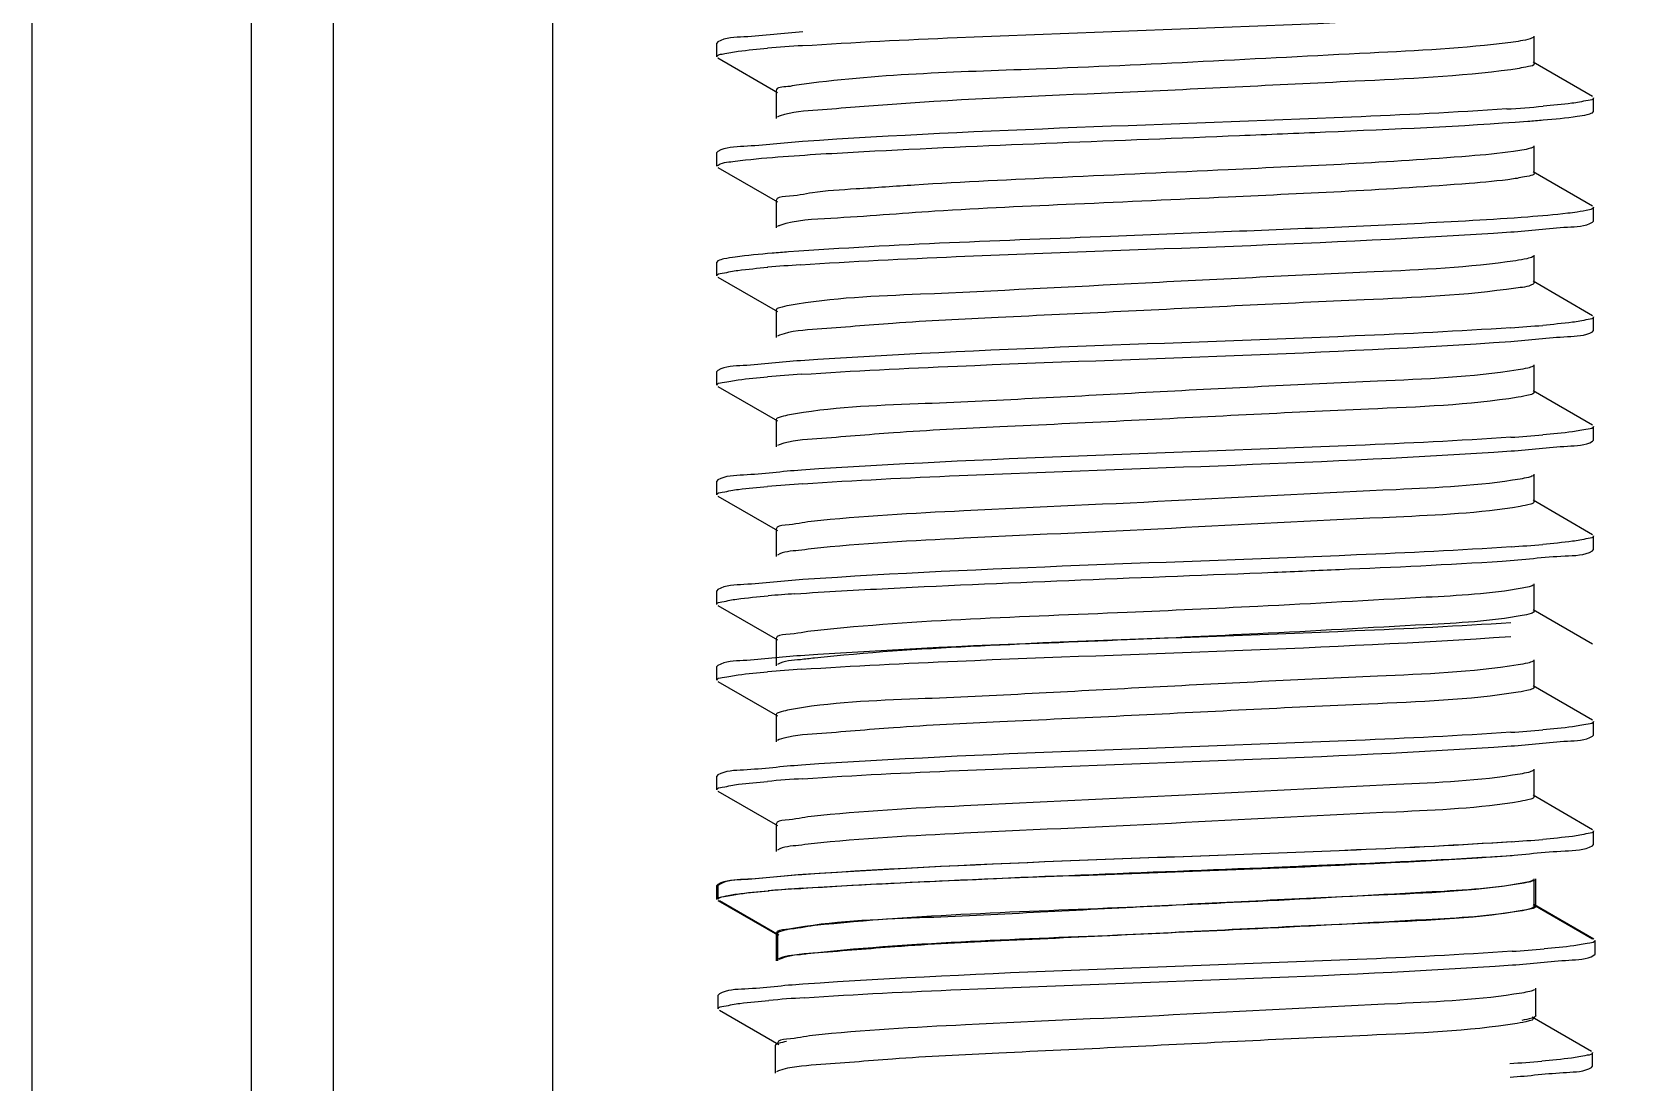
# Model space of a CAD drawing. Extents: x 27938 to 1507990, y 110129 to 923079.
# Drawn here: x 461348 to 461695.2, y 343869.9 to 344098.2 of the extents above; entities that cross this region are included whole.
import ezdxf

# ---------------------------------------------------------------- set-up
doc = ezdxf.new("R2010")
doc.units = 0
doc.header["$LTSCALE"] = 1000
doc.header["$MEASUREMENT"] = 0
doc.styles.get("Standard").update_dxf_attribs({"font": 'gbenor.shx', "bigfont": 'gbcbig.shx'})
doc.dimstyles.get("Standard").update_dxf_attribs({"dimtxt": 0.18, "dimasz": 0.18, "dimexe": 0.18, "dimexo": 0.0625, "dimgap": 0.09, "dimtad": 0, "dimtih": 1, "dimtoh": 1, "dimdec": 4, "dimzin": 0, "dimdsep": 46, "dimtxsty": 'Standard', "dimcen": 0.09, "dimadec": 0, "dimazin": 0, "dimtfac": 1, "dimtdec": 4, "dimtofl": 0, "dimtmove": 0, "dimatfit": 3, "dimfxl": 1, "dimtolj": 1, "dimtzin": 0, "dimarcsym": 0})

msp = doc.modelspace()

# ---------------------------------------------------------------- linework, layer by layer
at = {"linetype": 'Continuous'}
for p, q in [((461347.99, 346328.15), (461347.99, 341587.12)), ((461395.62, 346328.15), (461395.62, 341587.12)), ((461413.48, 346328.15), (461413.48, 341587.12)), ((461461.1, 346328.15), (461461.1, 341587.12)), ((461674.44, 344091.3), (461674.44, 344097.25)), ((461497.05, 344096.03), (461496.82, 344095.77)), ((461496.82, 344092.79), (461496.82, 344095.77)), ((461496.82, 344092.79), (461496.82, 344095.77)), ((461497.05, 344092.53), (461509.97, 344085.05)), ((461687.1, 344084.12), (461674.18, 344091.6)), ((461509.71, 344085.35), (461509.71, 344079.39)), ((461687.33, 344080.88), (461687.33, 344083.86)), ((461687.33, 344080.88), (461687.33, 344083.86)), ((461687.1, 344080.62), (461687.33, 344080.88)), ((461674.44, 344067.49), (461674.44, 344073.44)), ((461497.05, 344072.21), (461496.82, 344071.95)), ((461496.82, 344068.98), (461496.82, 344071.95)), ((461496.82, 344068.98), (461496.82, 344071.95)), ((461497.05, 344068.71), (461509.97, 344061.23)), ((461687.1, 344060.31), (461674.18, 344067.79)), ((461509.71, 344061.53), (461509.71, 344055.58)), ((461687.33, 344057.07), (461687.33, 344060.05)), ((461687.33, 344057.07), (461687.33, 344060.05)), ((461687.1, 344056.81), (461687.33, 344057.07)), ((461674.44, 344043.67), (461674.44, 344049.63)), ((461497.05, 344048.4), (461496.82, 344048.14)), ((461496.82, 344045.16), (461496.82, 344048.14)), ((461496.82, 344045.16), (461496.82, 344048.14)), ((461497.05, 344044.9), (461509.97, 344037.42)), ((461687.1, 344036.49), (461674.18, 344043.98)), ((461509.71, 344037.72), (461509.71, 344031.77)), ((461687.33, 344033.26), (461687.33, 344036.23)), ((461687.33, 344033.26), (461687.33, 344036.23)), ((461510.43, 344032.27), (461509.97, 344032.07)), ((461687.1, 344033), (461687.33, 344033.26)), ((461497.05, 344024.59), (461496.82, 344024.33)), ((461496.82, 344021.35), (461496.82, 344024.33)), ((461496.82, 344021.35), (461496.82, 344024.33)), ((461674.44, 344019.86), (461674.44, 344025.82)), ((461497.05, 344021.09), (461509.97, 344013.61)), ((461687.1, 344012.68), (461674.18, 344020.16)), ((461509.71, 344013.91), (461509.71, 344007.96)), ((461687.33, 344009.44), (461687.33, 344012.42)), ((461687.33, 344009.44), (461687.33, 344012.42)), ((461510.39, 344008.44), (461509.97, 344008.26)), ((461687.1, 344009.18), (461687.33, 344009.44)), ((461497.05, 344000.77), (461496.82, 344000.51)), ((461496.82, 343997.54), (461496.82, 344000.51)), ((461496.82, 343997.54), (461496.82, 344000.51)), ((461674.44, 343996.05), (461674.44, 344002)), ((461497.05, 343997.28), (461509.97, 343989.79)), ((461687.1, 343988.87), (461674.18, 343996.35)), ((461509.71, 343990.1), (461509.71, 343984.14)), ((461687.33, 343985.63), (461687.33, 343988.61)), ((461687.33, 343985.63), (461687.33, 343988.61)), ((461687.1, 343985.37), (461687.33, 343985.63)), ((461497.05, 343976.96), (461496.82, 343976.7)), ((461496.82, 343973.72), (461496.82, 343976.7)), ((461496.82, 343973.72), (461496.82, 343976.7)), ((461674.44, 343972.24), (461674.44, 343978.19)), ((461497.05, 343973.46), (461509.97, 343965.98)), ((461687.1, 343965.06), (461674.18, 343972.54)), ((461509.71, 343966.28), (461509.71, 343960.33)), ((461674.44, 343955.73), (461674.44, 343961.68)), ((461497.05, 343960.45), (461496.82, 343960.19)), ((461496.82, 343957.22), (461496.82, 343960.19)), ((461496.82, 343957.22), (461496.82, 343960.19)), ((461497.05, 343956.95), (461509.97, 343949.47)), ((461687.1, 343948.55), (461674.18, 343956.03)), ((461509.71, 343949.77), (461509.71, 343943.82)), ((461687.33, 343945.31), (461687.33, 343948.29)), ((461687.33, 343945.31), (461687.33, 343948.29)), ((461510.39, 343944.31), (461509.97, 343944.12)), ((461687.1, 343945.05), (461687.33, 343945.31)), ((461674.44, 343931.91), (461674.44, 343937.87)), ((461497.05, 343936.64), (461496.82, 343936.38)), ((461496.82, 343933.4), (461496.82, 343936.38)), ((461496.82, 343933.4), (461496.82, 343936.38)), ((461497.05, 343933.14), (461509.97, 343925.66)), ((461687.1, 343924.73), (461674.18, 343932.22)), ((461509.71, 343925.96), (461509.71, 343920.01)), ((461687.33, 343921.5), (461687.33, 343924.47)), ((461687.33, 343921.5), (461687.33, 343924.47)), ((461687.1, 343921.24), (461687.33, 343921.5)), ((461674.44, 343908.1), (461674.44, 343914.06)), ((461674.75, 343908.11), (461674.75, 343914.06)), ((461497.05, 343912.83), (461496.82, 343912.57)), ((461496.82, 343909.59), (461496.82, 343912.57)), ((461496.82, 343909.59), (461496.82, 343912.57)), ((461497.36, 343912.83), (461497.13, 343912.57)), ((461497.13, 343909.6), (461497.13, 343912.57)), ((461497.13, 343909.6), (461497.13, 343912.57)), ((461497.05, 343909.33), (461509.97, 343901.85)), ((461497.36, 343909.34), (461510.28, 343901.85)), ((461687.1, 343900.92), (461674.18, 343908.4)), ((461687.41, 343900.93), (461674.49, 343908.41)), ((461509.71, 343902.15), (461509.71, 343896.2)), ((461510.02, 343902.15), (461510.02, 343896.2)), ((461687.64, 343897.69), (461687.64, 343900.67)), ((461687.64, 343897.69), (461687.64, 343900.67)), ((461510.7, 343896.69), (461510.28, 343896.5)), ((461687.41, 343897.43), (461687.64, 343897.69)), ((461497.36, 343889.02), (461497.13, 343888.76)), ((461497.13, 343885.78), (461497.13, 343888.76)), ((461497.13, 343885.78), (461497.13, 343888.76)), ((461674.75, 343884.3), (461674.75, 343890.25)), ((461497.36, 343885.52), (461510.28, 343878.04)), ((461686.9, 343876.53), (461673.97, 343884.01)), ((461509.51, 343877.76), (461509.51, 343871.8)), ((461687.12, 343873.29), (461687.12, 343876.27)), ((461687.12, 343873.29), (461687.12, 343876.27)), ((461510.18, 343872.29), (461509.77, 343872.11)), ((461686.9, 343873.03), (461687.12, 343873.29))]:
    msp.add_line(p, q, dxfattribs=at)
for centre, radius, start, end in [((461542.94, 343676.96), 419.14, 93.7658, 94.8061), ((461640.84, 344504.35), 423.82, 273.7363, 274.8052), ((461542.36, 343636.57), 411.89, 93.8141, 94.8058), ((461641.93, 344443.04), 410.09, 273.8288, 274.8033), ((461542.68, 343608.81), 415.84, 93.7876, 94.8061), ((461641.94, 344419.1), 409.97, 273.8296, 274.8033), ((461543.08, 343579.86), 420.99, 93.7545, 94.8055), ((461642.02, 344394.33), 409.01, 273.8359, 274.8035), ((461540.81, 343584.5), 392.45, 93.9506, 94.8036), ((461542.68, 343544.68), 415.84, 93.7876, 94.8061), ((461641.94, 344354.97), 409.97, 273.8296, 274.8033), ((461543.08, 343515.73), 420.99, 93.7545, 94.8055), ((461642.02, 344330.2), 409.01, 273.8359, 274.8035), ((461540.81, 343520.37), 392.45, 93.9506, 94.8036), ((461542.99, 343497.06), 415.84, 93.7876, 94.8061), ((461642.25, 344307.35), 409.97, 273.8296, 274.8033), ((461543.39, 343468.11), 420.99, 93.7545, 94.8055), ((461641.74, 344282.95), 409.97, 273.8296, 274.8033)]:
    msp.add_arc(centre, radius, start, end, dxfattribs=at)
for points, knots in [([(461515.41, 344095.2), (461526.61, 344095.95), (461577.62, 344098.4), (461628.7, 344099.62), (461668.46, 344102.27)], [0, 0, 0, 0, 0.219727, 1, 1, 1, 1]), ([(461515.53, 344098.18), (461511.25, 344097.89), (461505.25, 344097.06), (461498.71, 344096.98), (461497.05, 344096.03)], [0, 0, 0, 0, 0.691048, 1, 1, 1, 1]), ([(461496.82, 344092.79), (461496.82, 344093.23), (461499.14, 344093.51), (461500.31, 344093.83), (461501.48, 344093.98)], [0, 0, 0, 0, 0.27128, 1, 1, 1, 1]), ([(461669.35, 344095.91), (461659.21, 344094.57), (461624.75, 344092.97), (461573.09, 344089.99), (461531.36, 344089.05), (461514.14, 344086.59)], [0, 0, 0, 0, 0.197296, 0.66439, 1, 1, 1, 1]), ([(461674.18, 344096.95), (461673.98, 344096.84), (461672.4, 344096.3), (461670.75, 344096.1), (461669.35, 344095.91)], [0, 0, 0, 0, 0.139781, 1, 1, 1, 1]), ([(461674.44, 344091.3), (461674.44, 344090.82), (461671.91, 344090.48), (461670.62, 344090.13), (461669.35, 344089.96)], [0, 0, 0, 0, 0.272864, 1, 1, 1, 1]), ([(461669.35, 344089.96), (461658.14, 344088.47), (461629.4, 344087.23), (461584.63, 344084.87), (461545.58, 344083.42), (461521.42, 344081.35), (461513.17, 344080.79), (461510.54, 344079.93)], [0, 0, 0, 0, 0.213061, 0.541106, 0.846102, 0.947882, 1, 1, 1, 1]), ([(461514.14, 344086.59), (461513.49, 344086.5), (461512.25, 344086.15), (461509.71, 344086.24), (461509.71, 344085.35)], [0, 0, 0, 0, 0.421903, 1, 1, 1, 1]), ([(461687.33, 344083.86), (461687.33, 344083.42), (461684.97, 344083.14), (461683.79, 344082.81), (461682.61, 344082.66)], [0, 0, 0, 0, 0.271064, 1, 1, 1, 1]), ([(461510.54, 344079.93), (461510.43, 344079.9), (461510.24, 344079.83), (461510.05, 344079.74), (461509.98, 344079.7)], [0, 0, 0, 0, 0.559243, 1, 1, 1, 1]), ([(461668.46, 344081.43), (461657.22, 344080.68), (461606.2, 344078.24), (461555.12, 344077.02), (461515.41, 344074.36)], [0, 0, 0, 0, 0.220644, 1, 1, 1, 1]), ([(461673.05, 344078.78), (461674.16, 344078.86), (461677.74, 344079.15), (461681.33, 344079.48), (461683.78, 344079.85)], [0, 0, 0, 0, 0.308788, 1, 1, 1, 1]), ([(461683.78, 344079.85), (461684.5, 344079.95), (461685.61, 344080.15), (461686.74, 344080.42), (461687.1, 344080.62)], [0, 0, 0, 0, 0.639507, 1, 1, 1, 1]), ([(461610.4, 344075.66), (461616.63, 344075.92), (461637.52, 344076.8), (461658.42, 344077.68), (461673.05, 344078.78)], [0, 0, 0, 0, 0.298277, 1, 1, 1, 1]), ([(461515.41, 344074.36), (461511.16, 344074.08), (461505.2, 344073.25), (461498.7, 344073.16), (461497.05, 344072.21)], [0, 0, 0, 0, 0.690938, 1, 1, 1, 1]), ([(461512.42, 344071.18), (461518.65, 344071.63), (461551.29, 344073.45), (461583.97, 344074.59), (461610.4, 344075.66)], [0, 0, 0, 0, 0.190978, 1, 1, 1, 1]), ([(461674.18, 344073.14), (461673.99, 344073.03), (461672.6, 344072.54), (461671.14, 344072.35), (461669.9, 344072.18)], [0, 0, 0, 0, 0.143278, 1, 1, 1, 1]), ([(461496.82, 344068.98), (461496.82, 344069.1), (461498.24, 344069.99), (461499.54, 344069.9), (461500.79, 344070.07)], [0, 0, 0, 0, 0.088833, 1, 1, 1, 1]), ([(461500.79, 344070.07), (461501.53, 344070.18), (461505.4, 344070.64), (461509.28, 344070.95), (461512.42, 344071.18)], [0, 0, 0, 0, 0.191282, 1, 1, 1, 1]), ([(461669.9, 344072.18), (461666.72, 344071.73), (461646.08, 344069.91), (461625.39, 344069.04), (461607.92, 344068.22)], [0, 0, 0, 0, 0.155236, 1, 1, 1, 1]), ([(461607.92, 344068.22), (461595.91, 344067.66), (461573.25, 344066.61), (461546.07, 344065.36), (461528.33, 344064.09), (461518.32, 344063.53), (461513.71, 344062.42), (461509.71, 344062.26), (461509.71, 344061.53)], [0, 0, 0, 0, 0.365862, 0.692448, 0.821022, 0.917724, 0.97803, 1, 1, 1, 1]), ([(461669.9, 344066.22), (461666.72, 344065.78), (461646.08, 344063.96), (461625.39, 344063.09), (461607.92, 344062.27)], [0, 0, 0, 0, 0.155236, 1, 1, 1, 1]), ([(461674.44, 344067.49), (461674.44, 344067.05), (461672.21, 344066.69), (461671.04, 344066.38), (461669.9, 344066.22)], [0, 0, 0, 0, 0.274842, 1, 1, 1, 1]), ([(461607.92, 344062.27), (461596.82, 344061.75), (461575.6, 344060.74), (461546.74, 344059.54), (461525.5, 344057.74), (461514.02, 344057.29), (461510.48, 344056.1)], [0, 0, 0, 0, 0.341185, 0.653122, 0.885228, 1, 1, 1, 1]), ([(461683.78, 344059.01), (461683.11, 344058.91), (461679.54, 344058.46), (461675.96, 344058.16), (461673.05, 344057.94)], [0, 0, 0, 0, 0.190097, 1, 1, 1, 1]), ([(461687.33, 344060.05), (461687.33, 344059.7), (461685.6, 344059.37), (461684.67, 344059.14), (461683.78, 344059.01)], [0, 0, 0, 0, 0.27614, 1, 1, 1, 1]), ([(461510.48, 344056.1), (461510.39, 344056.07), (461510.21, 344056), (461510.05, 344055.92), (461509.97, 344055.88)], [0, 0, 0, 0, 0.555338, 1, 1, 1, 1]), ([(461673.05, 344057.94), (461669.07, 344057.64), (461648.2, 344056.35), (461627.3, 344055.51), (461610.4, 344054.83)], [0, 0, 0, 0, 0.190944, 1, 1, 1, 1]), ([(461669.32, 344054.7), (461673.43, 344054.98), (461679.2, 344055.78), (461685.49, 344055.89), (461687.1, 344056.81)], [0, 0, 0, 0, 0.690319, 1, 1, 1, 1]), ([(461610.4, 344054.83), (461601.04, 344054.45), (461568.38, 344053.12), (461535.69, 344052.03), (461512.42, 344050.34)], [0, 0, 0, 0, 0.286355, 1, 1, 1, 1]), ([(461514.96, 344047.54), (461526.25, 344048.31), (461577.7, 344050.78), (461629.21, 344051.97), (461669.32, 344054.7)], [0, 0, 0, 0, 0.219568, 1, 1, 1, 1]), ([(461500.79, 344049.24), (461499.98, 344049.12), (461498.73, 344048.91), (461497.45, 344048.63), (461497.05, 344048.4)], [0, 0, 0, 0, 0.644209, 1, 1, 1, 1]), ([(461512.42, 344050.34), (461511.23, 344050.25), (461507.34, 344049.95), (461503.46, 344049.61), (461500.79, 344049.24)], [0, 0, 0, 0, 0.307497, 1, 1, 1, 1]), ([(461674.17, 344049.33), (461673.77, 344049.09), (461672.5, 344048.79), (461671.24, 344048.56), (461670.43, 344048.44)], [0, 0, 0, 0, 0.361658, 1, 1, 1, 1]), ([(461496.82, 344045.16), (461496.82, 344045.59), (461499.1, 344045.88), (461500.25, 344046.19), (461501.4, 344046.34)], [0, 0, 0, 0, 0.271559, 1, 1, 1, 1]), ([(461670.43, 344048.44), (461660.25, 344046.92), (461633.32, 344045.76), (461590.2, 344043.63), (461547.86, 344041.32), (461521.91, 344040.39), (461512.51, 344038.71)], [0, 0, 0, 0, 0.195167, 0.509727, 0.818873, 1, 1, 1, 1]), ([(461670.43, 344042.49), (461659.52, 344040.86), (461630.82, 344039.72), (461593.33, 344037.77), (461559.21, 344036.17), (461537.15, 344035.11), (461521.41, 344033.69), (461513.04, 344033.18), (461510.43, 344032.27)], [0, 0, 0, 0, 0.206258, 0.536041, 0.702749, 0.845523, 0.948379, 1, 1, 1, 1]), ([(461674.44, 344043.67), (461674.44, 344043.54), (461673.06, 344042.59), (461671.7, 344042.68), (461670.43, 344042.49)], [0, 0, 0, 0, 0.092026, 1, 1, 1, 1]), ([(461512.51, 344038.71), (461511.8, 344038.59), (461511.02, 344038.4), (461509.71, 344038.01), (461509.71, 344037.72)], [0, 0, 0, 0, 0.714515, 1, 1, 1, 1]), ([(461687.33, 344036.23), (461687.33, 344035.8), (461685.04, 344035.51), (461683.88, 344035.2), (461682.72, 344035.05)], [0, 0, 0, 0, 0.271489, 1, 1, 1, 1]), ([(461669.32, 344033.86), (461658.06, 344033.1), (461606.61, 344030.62), (461555.09, 344029.42), (461514.96, 344026.7)], [0, 0, 0, 0, 0.219101, 1, 1, 1, 1]), ([(461669.33, 344030.89), (461673.44, 344031.17), (461679.21, 344031.97), (461685.49, 344032.07), (461687.1, 344033)], [0, 0, 0, 0, 0.690311, 1, 1, 1, 1]), ([(461515.21, 344023.74), (461526.5, 344024.51), (461577.88, 344026.97), (461629.31, 344028.17), (461669.33, 344030.89)], [0, 0, 0, 0, 0.220145, 1, 1, 1, 1]), ([(461514.96, 344026.7), (461510.82, 344026.42), (461505, 344025.62), (461498.67, 344025.52), (461497.05, 344024.59)], [0, 0, 0, 0, 0.690488, 1, 1, 1, 1]), ([(461670.92, 344024.7), (461660.83, 344023.1), (461633.75, 344022.01), (461590.29, 344019.83), (461547.61, 344017.44), (461521.47, 344016.61), (461512.14, 344014.83)], [0, 0, 0, 0, 0.192752, 0.509476, 0.820909, 1, 1, 1, 1]), ([(461674.17, 344025.51), (461673.82, 344025.31), (461672.71, 344025.02), (461671.62, 344024.82), (461670.92, 344024.7)], [0, 0, 0, 0, 0.367273, 1, 1, 1, 1]), ([(461496.82, 344021.35), (461496.82, 344021.79), (461499.12, 344022.07), (461500.28, 344022.39), (461501.44, 344022.54)], [0, 0, 0, 0, 0.271407, 1, 1, 1, 1]), ([(461670.92, 344018.75), (461660.19, 344017.04), (461631.52, 344015.99), (461594, 344013.99), (461559.59, 344012.37), (461537.29, 344011.31), (461521.43, 344009.87), (461512.99, 344009.37), (461510.39, 344008.44)], [0, 0, 0, 0, 0.202669, 0.533226, 0.70113, 0.845024, 0.948509, 1, 1, 1, 1]), ([(461674.44, 344019.86), (461674.43, 344019.51), (461672.76, 344019.12), (461671.81, 344018.89), (461670.92, 344018.75)], [0, 0, 0, 0, 0.280154, 1, 1, 1, 1]), ([(461512.14, 344014.83), (461511.53, 344014.71), (461510.83, 344014.55), (461509.71, 344014.16), (461509.71, 344013.91)], [0, 0, 0, 0, 0.71086, 1, 1, 1, 1]), ([(461687.33, 344012.42), (461687.33, 344011.99), (461685.04, 344011.7), (461683.88, 344011.39), (461682.72, 344011.24)], [0, 0, 0, 0, 0.271495, 1, 1, 1, 1]), ([(461669.33, 344010.05), (461658.1, 344009.29), (461606.72, 344006.81), (461555.29, 344005.61), (461515.21, 344002.91)], [0, 0, 0, 0, 0.21884, 1, 1, 1, 1]), ([(461515.52, 343999.95), (461526.83, 344000.71), (461578.12, 344003.17), (461629.47, 344004.36), (461669.38, 344007.08)], [0, 0, 0, 0, 0.220917, 1, 1, 1, 1]), ([(461669.38, 344007.08), (461673.48, 344007.36), (461679.23, 344008.15), (461685.5, 344008.26), (461687.1, 344009.18)], [0, 0, 0, 0, 0.690253, 1, 1, 1, 1]), ([(461515.21, 344002.91), (461511, 344002.62), (461505.11, 344001.81), (461498.69, 344001.71), (461497.05, 344000.77)], [0, 0, 0, 0, 0.690736, 1, 1, 1, 1]), ([(461671.39, 344000.97), (461662.49, 343999.45), (461638.13, 343998.45), (461597.88, 343996.24), (461555.48, 343994.32), (461528.34, 343992.95), (461517.31, 343991.74)], [0, 0, 0, 0, 0.175288, 0.472203, 0.784406, 1, 1, 1, 1]), ([(461674.17, 344001.7), (461673.86, 344001.52), (461672.92, 344001.26), (461671.98, 344001.07), (461671.39, 344000.97)], [0, 0, 0, 0, 0.373528, 1, 1, 1, 1]), ([(461496.82, 343997.54), (461496.82, 343997.98), (461499.16, 343998.26), (461500.33, 343998.58), (461501.51, 343998.73)], [0, 0, 0, 0, 0.271179, 1, 1, 1, 1]), ([(461671.39, 343995.01), (461662.49, 343993.5), (461638.13, 343992.49), (461597.88, 343990.29), (461555.48, 343988.37), (461528.34, 343986.99), (461517.31, 343985.78)], [0, 0, 0, 0, 0.175288, 0.472203, 0.784406, 1, 1, 1, 1]), ([(461674.44, 343996.05), (461674.43, 343995.74), (461673, 343995.34), (461672.15, 343995.15), (461671.39, 343995.01)], [0, 0, 0, 0, 0.283524, 1, 1, 1, 1]), ([(461517.31, 343991.74), (461515.41, 343991.53), (461513.59, 343990.97), (461509.71, 343990.79), (461509.71, 343990.1)], [0, 0, 0, 0, 0.732764, 1, 1, 1, 1]), ([(461669.38, 343986.24), (461658.2, 343985.48), (461606.91, 343983.01), (461555.56, 343981.79), (461515.52, 343979.12)], [0, 0, 0, 0, 0.218398, 1, 1, 1, 1]), ([(461687.33, 343988.61), (461687.33, 343988.18), (461685.05, 343987.89), (461683.89, 343987.58), (461682.74, 343987.43)], [0, 0, 0, 0, 0.27155, 1, 1, 1, 1]), ([(461517.31, 343985.78), (461516.39, 343985.68), (461513.96, 343985.32), (461511.33, 343985.23), (461509.97, 343984.44)], [0, 0, 0, 0, 0.371684, 1, 1, 1, 1]), ([(461617.85, 343980.72), (461622.6, 343980.91), (461639.15, 343981.62), (461655.7, 343982.37), (461667.49, 343983.14)], [0, 0, 0, 0, 0.286991, 1, 1, 1, 1]), ([(461667.49, 343983.14), (461672.04, 343983.44), (461678.39, 343984.32), (461685.34, 343984.36), (461687.1, 343985.37)], [0, 0, 0, 0, 0.692027, 1, 1, 1, 1]), ([(461515.52, 343979.12), (461511.24, 343978.83), (461505.25, 343978), (461498.71, 343977.92), (461497.05, 343976.96)], [0, 0, 0, 0, 0.691038, 1, 1, 1, 1]), ([(461513.78, 343976.02), (461520.52, 343976.49), (461555.2, 343978.36), (461589.91, 343979.56), (461617.85, 343980.72)], [0, 0, 0, 0, 0.194747, 1, 1, 1, 1]), ([(461671.82, 343977.23), (461664.94, 343975.97), (461645.68, 343975.03), (461626.55, 343973.86), (461614.36, 343973.27)], [0, 0, 0, 0, 0.364269, 1, 1, 1, 1]), ([(461674.17, 343977.89), (461673.91, 343977.73), (461673.11, 343977.49), (461672.31, 343977.32), (461671.82, 343977.23)], [0, 0, 0, 0, 0.380472, 1, 1, 1, 1]), ([(461496.82, 343973.72), (461496.82, 343974.13), (461498.96, 343974.43), (461500.06, 343974.73), (461501.15, 343974.87)], [0, 0, 0, 0, 0.272497, 1, 1, 1, 1]), ([(461614.36, 343973.27), (461604.9, 343972.82), (461572.79, 343971.25), (461540.59, 343970.37), (461518.02, 343968)], [0, 0, 0, 0, 0.294359, 1, 1, 1, 1]), ([(461674.44, 343972.24), (461674.43, 343971.96), (461673.23, 343971.57), (461672.48, 343971.4), (461671.82, 343971.28)], [0, 0, 0, 0, 0.287487, 1, 1, 1, 1]), ([(461669.32, 343969.73), (461658.06, 343968.96), (461606.61, 343966.49), (461555.09, 343965.29), (461514.96, 343962.57)], [0, 0, 0, 0, 0.219101, 1, 1, 1, 1]), ([(461671.82, 343971.28), (461664.94, 343970.01), (461645.68, 343969.08), (461626.55, 343967.9), (461614.36, 343967.32)], [0, 0, 0, 0, 0.364269, 1, 1, 1, 1]), ([(461518.02, 343968), (461515.95, 343967.78), (461513.98, 343967.16), (461509.71, 343967.04), (461509.72, 343966.28)], [0, 0, 0, 0, 0.733679, 1, 1, 1, 1]), ([(461515.21, 343959.61), (461526.5, 343960.37), (461577.88, 343962.84), (461629.31, 343964.03), (461669.33, 343966.75)], [0, 0, 0, 0, 0.220145, 1, 1, 1, 1]), ([(461614.36, 343967.32), (461604.9, 343966.87), (461572.79, 343965.29), (461540.59, 343964.42), (461518.02, 343962.05)], [0, 0, 0, 0, 0.294359, 1, 1, 1, 1]), ([(461514.96, 343962.57), (461510.82, 343962.29), (461505, 343961.48), (461498.67, 343961.38), (461497.05, 343960.45)], [0, 0, 0, 0, 0.690488, 1, 1, 1, 1]), ([(461518.02, 343962.05), (461517.01, 343961.94), (461514.34, 343961.55), (461511.45, 343961.49), (461509.97, 343960.63)], [0, 0, 0, 0, 0.373733, 1, 1, 1, 1]), ([(461496.82, 343957.22), (461496.82, 343957.65), (461499.12, 343957.94), (461500.28, 343958.25), (461501.44, 343958.4)], [0, 0, 0, 0, 0.271407, 1, 1, 1, 1]), ([(461670.92, 343960.57), (461660.83, 343958.96), (461633.75, 343957.87), (461590.29, 343955.7), (461547.61, 343953.3), (461521.47, 343952.48), (461512.14, 343950.7)], [0, 0, 0, 0, 0.192752, 0.509476, 0.820909, 1, 1, 1, 1]), ([(461674.17, 343961.38), (461673.82, 343961.17), (461672.71, 343960.89), (461671.62, 343960.68), (461670.92, 343960.57)], [0, 0, 0, 0, 0.367273, 1, 1, 1, 1]), ([(461674.44, 343955.73), (461674.43, 343955.38), (461672.76, 343954.99), (461671.81, 343954.76), (461670.92, 343954.62)], [0, 0, 0, 0, 0.280154, 1, 1, 1, 1]), ([(461670.92, 343954.62), (461660.19, 343952.91), (461631.52, 343951.85), (461594, 343949.85), (461559.59, 343948.24), (461537.29, 343947.18), (461521.43, 343945.73), (461512.99, 343945.24), (461510.39, 343944.31)], [0, 0, 0, 0, 0.202669, 0.533226, 0.70113, 0.845024, 0.948509, 1, 1, 1, 1]), ([(461512.14, 343950.7), (461511.53, 343950.58), (461510.83, 343950.42), (461509.71, 343950.03), (461509.71, 343949.77)], [0, 0, 0, 0, 0.71086, 1, 1, 1, 1]), ([(461687.33, 343948.29), (461687.33, 343947.85), (461685.04, 343947.57), (461683.88, 343947.25), (461682.72, 343947.1)], [0, 0, 0, 0, 0.271495, 1, 1, 1, 1]), ([(461669.33, 343945.92), (461658.1, 343945.15), (461606.72, 343942.68), (461555.29, 343941.47), (461515.21, 343938.77)], [0, 0, 0, 0, 0.21884, 1, 1, 1, 1]), ([(461669.38, 343942.94), (461673.48, 343943.22), (461679.23, 343944.02), (461685.5, 343944.13), (461687.1, 343945.05)], [0, 0, 0, 0, 0.690253, 1, 1, 1, 1]), ([(461515.52, 343935.82), (461526.83, 343936.57), (461578.12, 343939.04), (461629.47, 343940.23), (461669.38, 343942.94)], [0, 0, 0, 0, 0.220917, 1, 1, 1, 1]), ([(461515.21, 343938.77), (461511, 343938.49), (461505.11, 343937.67), (461498.69, 343937.58), (461497.05, 343936.64)], [0, 0, 0, 0, 0.690736, 1, 1, 1, 1]), ([(461674.17, 343937.57), (461673.86, 343937.39), (461672.92, 343937.12), (461671.98, 343936.93), (461671.39, 343936.83)], [0, 0, 0, 0, 0.373528, 1, 1, 1, 1]), ([(461496.82, 343933.4), (461496.82, 343933.84), (461499.16, 343934.12), (461500.33, 343934.45), (461501.51, 343934.6)], [0, 0, 0, 0, 0.271179, 1, 1, 1, 1]), ([(461671.39, 343936.83), (461662.49, 343935.32), (461638.13, 343934.31), (461597.88, 343932.1), (461555.48, 343930.19), (461528.34, 343928.81), (461517.31, 343927.6)], [0, 0, 0, 0, 0.175288, 0.472203, 0.784406, 1, 1, 1, 1]), ([(461671.39, 343930.88), (461662.49, 343929.36), (461638.13, 343928.36), (461597.88, 343926.15), (461555.48, 343924.23), (461528.34, 343922.86), (461517.31, 343921.65)], [0, 0, 0, 0, 0.175288, 0.472203, 0.784406, 1, 1, 1, 1]), ([(461674.44, 343931.91), (461674.43, 343931.61), (461673, 343931.21), (461672.15, 343931.01), (461671.39, 343930.88)], [0, 0, 0, 0, 0.283524, 1, 1, 1, 1]), ([(461517.31, 343927.6), (461515.41, 343927.39), (461513.59, 343926.84), (461509.71, 343926.66), (461509.71, 343925.96)], [0, 0, 0, 0, 0.732764, 1, 1, 1, 1]), ([(461687.33, 343924.47), (461687.33, 343924.04), (461685.05, 343923.76), (461683.89, 343923.44), (461682.74, 343923.29)], [0, 0, 0, 0, 0.27155, 1, 1, 1, 1]), ([(461517.31, 343921.65), (461516.39, 343921.55), (461513.96, 343921.18), (461511.33, 343921.09), (461509.97, 343920.31)], [0, 0, 0, 0, 0.371684, 1, 1, 1, 1]), ([(461669.63, 343922.11), (461658.37, 343921.34), (461606.92, 343918.87), (461555.4, 343917.67), (461515.27, 343914.95)], [0, 0, 0, 0, 0.219101, 1, 1, 1, 1]), ([(461669.38, 343922.11), (461658.2, 343921.35), (461606.91, 343918.87), (461555.56, 343917.66), (461515.52, 343914.98)], [0, 0, 0, 0, 0.218398, 1, 1, 1, 1]), ([(461667.49, 343919.01), (461672.04, 343919.3), (461678.39, 343920.18), (461685.34, 343920.23), (461687.1, 343921.24)], [0, 0, 0, 0, 0.692027, 1, 1, 1, 1]), ([(461513.78, 343911.89), (461520.52, 343912.36), (461555.2, 343914.23), (461589.91, 343915.43), (461617.85, 343916.58)], [0, 0, 0, 0, 0.194747, 1, 1, 1, 1]), ([(461515.52, 343911.99), (461526.81, 343912.75), (461578.19, 343915.22), (461629.62, 343916.41), (461669.64, 343919.13)], [0, 0, 0, 0, 0.220145, 1, 1, 1, 1]), ([(461617.85, 343916.58), (461622.6, 343916.78), (461639.15, 343917.48), (461655.7, 343918.24), (461667.49, 343919.01)], [0, 0, 0, 0, 0.286991, 1, 1, 1, 1]), ([(461515.52, 343914.98), (461511.24, 343914.7), (461505.25, 343913.87), (461498.71, 343913.78), (461497.05, 343912.83)], [0, 0, 0, 0, 0.691038, 1, 1, 1, 1]), ([(461515.27, 343914.95), (461511.13, 343914.67), (461505.31, 343913.86), (461498.98, 343913.76), (461497.36, 343912.83)], [0, 0, 0, 0, 0.690488, 1, 1, 1, 1]), ([(461671.82, 343913.1), (461664.94, 343911.83), (461645.68, 343910.9), (461626.55, 343909.72), (461614.36, 343909.14)], [0, 0, 0, 0, 0.364269, 1, 1, 1, 1]), ([(461674.48, 343913.76), (461674.13, 343913.55), (461673.02, 343913.27), (461671.93, 343913.06), (461671.23, 343912.95)], [0, 0, 0, 0, 0.367273, 1, 1, 1, 1]), ([(461674.17, 343913.75), (461673.91, 343913.6), (461673.11, 343913.36), (461672.31, 343913.19), (461671.82, 343913.1)], [0, 0, 0, 0, 0.380472, 1, 1, 1, 1]), ([(461496.82, 343909.59), (461496.82, 343910), (461498.96, 343910.3), (461500.06, 343910.59), (461501.15, 343910.74)], [0, 0, 0, 0, 0.272497, 1, 1, 1, 1]), ([(461497.13, 343909.6), (461497.13, 343910.03), (461499.43, 343910.32), (461500.59, 343910.63), (461501.75, 343910.78)], [0, 0, 0, 0, 0.271407, 1, 1, 1, 1]), ([(461671.23, 343912.95), (461661.14, 343911.34), (461634.06, 343910.25), (461590.6, 343908.08), (461547.92, 343905.68), (461521.78, 343904.86), (461512.45, 343903.08)], [0, 0, 0, 0, 0.192752, 0.509476, 0.820909, 1, 1, 1, 1]), ([(461671.23, 343907), (461660.5, 343905.29), (461631.83, 343904.24), (461594.31, 343902.23), (461559.9, 343900.62), (461537.6, 343899.56), (461521.74, 343898.11), (461513.3, 343897.62), (461510.7, 343896.69)], [0, 0, 0, 0, 0.202669, 0.533226, 0.70113, 0.845024, 0.948509, 1, 1, 1, 1]), ([(461614.36, 343909.14), (461604.9, 343908.69), (461572.79, 343907.11), (461540.59, 343906.24), (461518.02, 343903.87)], [0, 0, 0, 0, 0.294359, 1, 1, 1, 1]), ([(461671.82, 343907.14), (461664.94, 343905.88), (461645.68, 343904.94), (461626.55, 343903.77), (461614.36, 343903.19)], [0, 0, 0, 0, 0.364269, 1, 1, 1, 1]), ([(461674.75, 343908.11), (461674.74, 343907.76), (461673.07, 343907.37), (461672.12, 343907.14), (461671.23, 343907)], [0, 0, 0, 0, 0.280154, 1, 1, 1, 1]), ([(461674.44, 343908.1), (461674.43, 343907.83), (461673.23, 343907.44), (461672.48, 343907.26), (461671.82, 343907.14)], [0, 0, 0, 0, 0.287487, 1, 1, 1, 1]), ([(461518.02, 343903.87), (461515.95, 343903.65), (461513.98, 343903.03), (461509.71, 343902.91), (461509.72, 343902.15)], [0, 0, 0, 0, 0.733679, 1, 1, 1, 1]), ([(461512.45, 343903.08), (461511.84, 343902.96), (461511.14, 343902.8), (461510.02, 343902.41), (461510.02, 343902.15)], [0, 0, 0, 0, 0.71086, 1, 1, 1, 1]), ([(461614.36, 343903.19), (461604.9, 343902.74), (461572.79, 343901.16), (461540.59, 343900.29), (461518.02, 343897.91)], [0, 0, 0, 0, 0.294359, 1, 1, 1, 1]), ([(461687.64, 343900.67), (461687.64, 343900.23), (461685.35, 343899.95), (461684.19, 343899.63), (461683.03, 343899.48)], [0, 0, 0, 0, 0.271495, 1, 1, 1, 1]), ([(461518.02, 343897.91), (461517.01, 343897.81), (461514.34, 343897.41), (461511.45, 343897.35), (461509.97, 343896.5)], [0, 0, 0, 0, 0.373733, 1, 1, 1, 1]), ([(461669.64, 343898.3), (461658.41, 343897.53), (461607.03, 343895.06), (461555.6, 343893.85), (461515.52, 343891.15)], [0, 0, 0, 0, 0.21884, 1, 1, 1, 1]), ([(461669.69, 343895.33), (461673.79, 343895.6), (461679.54, 343896.4), (461685.81, 343896.51), (461687.41, 343897.43)], [0, 0, 0, 0, 0.690253, 1, 1, 1, 1]), ([(461515.83, 343888.2), (461527.14, 343888.96), (461578.43, 343891.42), (461629.78, 343892.61), (461669.69, 343895.33)], [0, 0, 0, 0, 0.220917, 1, 1, 1, 1]), ([(461515.52, 343891.15), (461511.31, 343890.87), (461505.42, 343890.05), (461499, 343889.96), (461497.36, 343889.02)], [0, 0, 0, 0, 0.690736, 1, 1, 1, 1]), ([(461671.7, 343889.21), (461662.8, 343887.7), (461638.44, 343886.69), (461598.19, 343884.48), (461555.79, 343882.57), (461528.65, 343881.19), (461517.62, 343879.98)], [0, 0, 0, 0, 0.175288, 0.472203, 0.784406, 1, 1, 1, 1]), ([(461674.48, 343889.95), (461674.17, 343889.77), (461673.23, 343889.5), (461672.29, 343889.31), (461671.7, 343889.21)], [0, 0, 0, 0, 0.373528, 1, 1, 1, 1]), ([(461497.13, 343885.78), (461497.13, 343886.22), (461499.47, 343886.5), (461500.64, 343886.83), (461501.82, 343886.98)], [0, 0, 0, 0, 0.271179, 1, 1, 1, 1]), ([(461670.72, 343882.6), (461659.98, 343880.89), (461631.31, 343879.84), (461593.79, 343877.83), (461559.39, 343876.22), (461537.09, 343875.16), (461521.23, 343873.71), (461512.78, 343873.22), (461510.18, 343872.29)], [0, 0, 0, 0, 0.202669, 0.533226, 0.70113, 0.845024, 0.948509, 1, 1, 1, 1]), ([(461674.23, 343883.71), (461674.23, 343883.36), (461672.55, 343882.97), (461671.6, 343882.74), (461670.72, 343882.6)], [0, 0, 0, 0, 0.280154, 1, 1, 1, 1]), ([(461674.75, 343884.3), (461674.74, 343883.99), (461673.31, 343883.59), (461672.46, 343883.39), (461671.7, 343883.26)], [0, 0, 0, 0, 0.283524, 1, 1, 1, 1]), ([(461511.94, 343878.68), (461511.32, 343878.56), (461510.62, 343878.4), (461509.51, 343878.01), (461509.51, 343877.76)], [0, 0, 0, 0, 0.71086, 1, 1, 1, 1]), ([(461517.62, 343879.98), (461515.72, 343879.77), (461513.9, 343879.22), (461510.02, 343879.04), (461510.02, 343878.34)], [0, 0, 0, 0, 0.732764, 1, 1, 1, 1]), ([(461687.12, 343876.27), (461687.12, 343875.84), (461684.83, 343875.55), (461683.67, 343875.24), (461682.52, 343875.09)], [0, 0, 0, 0, 0.271495, 1, 1, 1, 1]), ([(461669.18, 343870.93), (461673.28, 343871.21), (461679.03, 343872), (461685.3, 343872.11), (461686.9, 343873.03)], [0, 0, 0, 0, 0.690253, 1, 1, 1, 1])]:
    msp.add_open_spline(points, degree=3, knots=knots, dxfattribs=at)
for points in [[(461501.48, 344093.98), (461503.59, 344094.25), (461505.7, 344094.45), (461507.82, 344094.63)], [(461682.61, 344082.66), (461680.53, 344082.39), (461678.44, 344082.2), (461676.35, 344082.02)], [(461501.4, 344046.34), (461503.55, 344046.62), (461505.7, 344046.82), (461507.86, 344047.01)], [(461682.72, 344035.05), (461680.58, 344034.77), (461678.43, 344034.57), (461676.27, 344034.39)], [(461501.44, 344022.54), (461503.57, 344022.81), (461505.7, 344023.01), (461507.84, 344023.19)], [(461682.72, 344011.24), (461680.58, 344010.96), (461678.43, 344010.76), (461676.27, 344010.58)], [(461501.51, 343998.73), (461503.6, 343999), (461505.71, 343999.2), (461507.82, 343999.38)], [(461682.74, 343987.43), (461680.59, 343987.15), (461678.43, 343986.95), (461676.27, 343986.76)], [(461501.15, 343974.87), (461503.41, 343975.17), (461505.68, 343975.38), (461507.95, 343975.57)], [(461501.44, 343958.4), (461503.57, 343958.68), (461505.7, 343958.87), (461507.84, 343959.06)], [(461682.72, 343947.1), (461680.58, 343946.82), (461678.43, 343946.63), (461676.27, 343946.44)], [(461501.51, 343934.6), (461503.6, 343934.87), (461505.71, 343935.06), (461507.82, 343935.24)], [(461682.74, 343923.29), (461680.59, 343923.01), (461678.43, 343922.81), (461676.27, 343922.63)], [(461501.15, 343910.74), (461503.41, 343911.04), (461505.68, 343911.25), (461507.95, 343911.44)], [(461501.75, 343910.78), (461503.88, 343911.06), (461506.01, 343911.25), (461508.15, 343911.44)], [(461683.03, 343899.48), (461680.89, 343899.21), (461678.74, 343899.01), (461676.58, 343898.82)], [(461501.82, 343886.98), (461503.91, 343887.25), (461506.02, 343887.44), (461508.13, 343887.62)], [(461682.52, 343875.09), (461680.38, 343874.81), (461678.22, 343874.61), (461676.07, 343874.43)]]:
    msp.add_open_spline(points, degree=3, dxfattribs=at)

# ---------------------------------------------------------------- leaders
msp.add_leader([(461619.67, 343739.98), (462736.99, 344058.55)], dimstyle='Standard', override={"dimgap": 20, "dimtad": 0})

doc.saveas('drawing.dxf')
